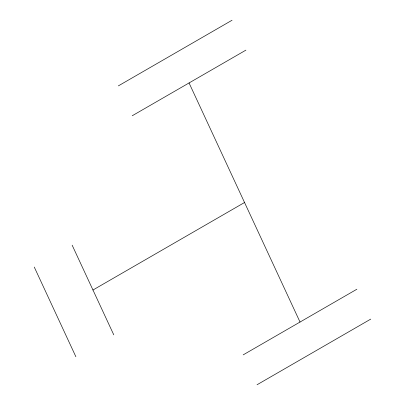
<?xml version="1.0" encoding="UTF-8"?>
<svg xmlns="http://www.w3.org/2000/svg" width="405" height="405" viewBox="0 0 405 405"><rect width="100%" height="100%" fill="white"/><g stroke="black" fill="none" stroke-linecap="round" stroke-linejoin="round"><path stroke-width="0.61" d="M118.346 85.885L232.035 20.25M132.217 115.769L245.901 50.139M92.963 290.015L244.544 202.5M243.182 354.866L356.866 289.231M257.053 384.75L370.737 319.115M189.059 82.954L300.024 322.046M72.156 245.182L113.77 334.844M34.263 267.062L75.872 356.724"/></g></svg>
